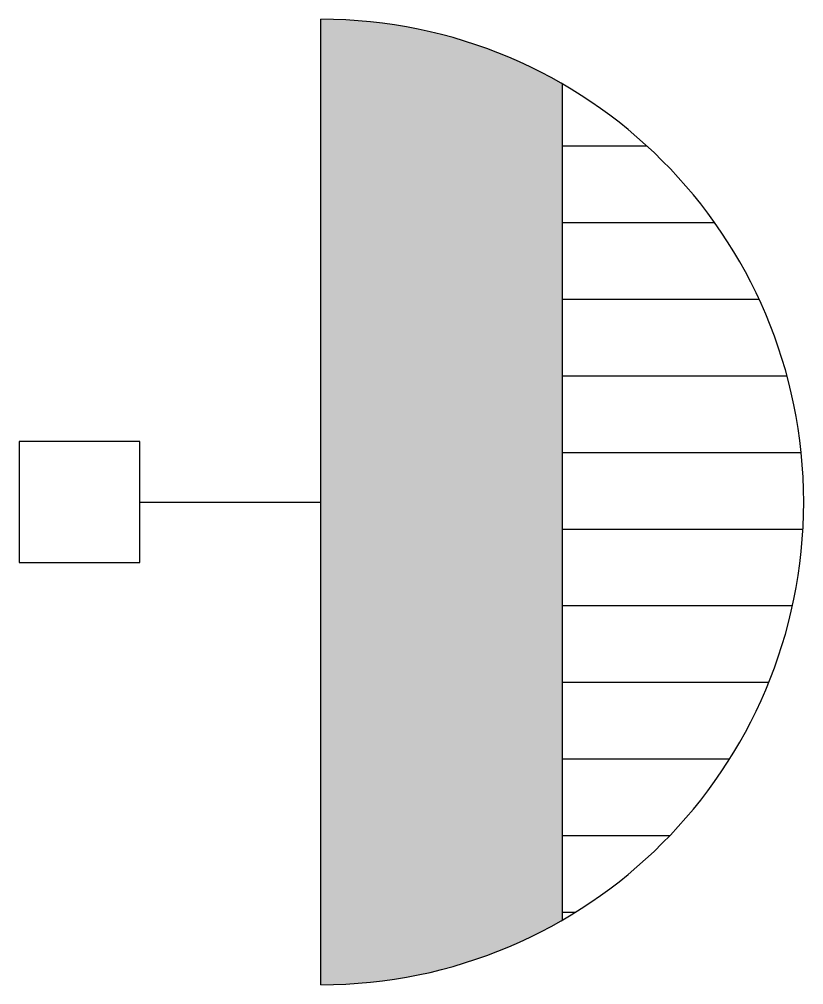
# Model space of a CAD drawing. Header units: millimetres. Extents: x -2962.355 to -2962.03, y 3741.644 to 3742.044.
import ezdxf

# ---------------------------------------------------------------- set-up
doc = ezdxf.new("R2010")
doc.units = ezdxf.units.MM
doc.header["$LTSCALE"] = 10
doc.layers.add('ELE_LUMINÁRIAS', color=4, linetype='Continuous')

msp = doc.modelspace()

# ---------------------------------------------------------------- hatches: boundary and pattern name
at = {"layer": 'ELE_LUMINÁRIAS'}
msp.add_hatch(color=1, dxfattribs=at).paths.add_polyline_path([(-2962.13014, 3742.01718, 0.131652), (-2962.23014, 3742.04397), (-2962.23014, 3741.64397, 0.131652), (-2962.13014, 3741.67077)])
h = msp.add_hatch(dxfattribs=at)
h.set_pattern_fill('ANSI31', color=1, scale=0.01, angle=315, style=0)
h.paths.add_polyline_path([(-2962.13014, 3742.01718), (-2962.13014, 3741.67077, 0.57735)])

# ---------------------------------------------------------------- linework, layer by layer
at = {"layer": 'ELE_LUMINÁRIAS', "color": 4}
msp.add_line((-2962.23014, 3741.64397), (-2962.23014, 3742.04397), dxfattribs=at)
at = {"layer": 'ELE_LUMINÁRIAS', "color": 1}
msp.add_line((-2962.13014, 3741.67077), (-2962.13014, 3742.01718), dxfattribs=at)
at = {"layer": 'ELE_LUMINÁRIAS', "color": 5}
msp.add_line((-2962.30514, 3741.84397), (-2962.23014, 3741.84397), dxfattribs=at)
at = {"layer": 'ELE_LUMINÁRIAS', "color": 3}
msp.add_lwpolyline([(-2962.35514, 3741.81897), (-2962.30514, 3741.81897), (-2962.30514, 3741.86897), (-2962.35514, 3741.86897)], close=True, dxfattribs=at)
at = {"layer": 'ELE_LUMINÁRIAS', "color": 4}
msp.add_arc((-2962.23014, 3741.84397), 0.2, 270, 90, dxfattribs=at)

doc.saveas('drawing.dxf')
